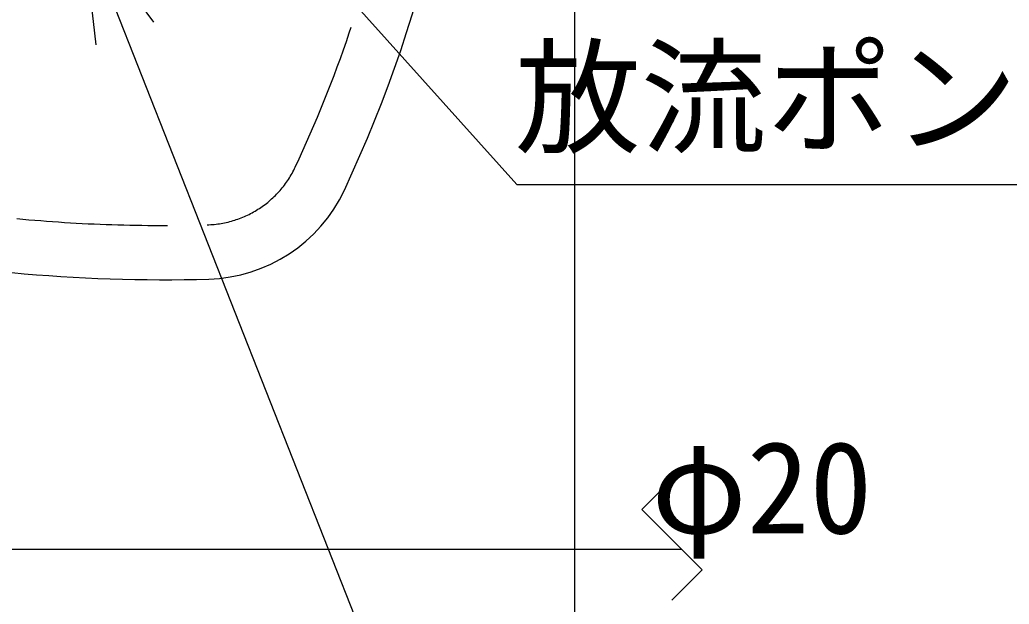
# Model space of a CAD drawing. Units: millimetres, scale not verified. Extents: x -14850 to 14850, y -10500 to 10500.
# Drawn here: x -6073 to -5088, y 562 to 1144 of the extents above; entities that cross this region are included whole.
import ezdxf
from ezdxf.enums import TextEntityAlignment as Align

# ---------------------------------------------------------------- set-up
doc = ezdxf.new("R2010")
doc.units = ezdxf.units.MM
doc.header["$LTSCALE"] = 50
doc.linetypes.add('DASHED3', pattern=[4, 3, -1])
for name, color, linetype, lineweight in [('0-0_空気管', 3, 'Continuous', 25), ('0-3_製作', 5, 'Continuous', 25), ('0-5_07', 7, 'Continuous', 25)]:
    doc.layers.add(name, color=color, linetype=linetype, lineweight=lineweight)
doc.styles.add('ＭＳ ゴシック', font='')
doc.styles.get('ＭＳ ゴシック').set_extended_font_data('MS Gothic')

msp = doc.modelspace()

# ---------------------------------------------------------------- linework, layer by layer
at = {"layer": '0-0_空気管'}
msp.add_line((-6010.89, 1238.03), (-5674.72, 385.11), dxfattribs=at)
msp.add_lwpolyline([(-5939.49, 1141.58), (-6010.89, 1238.03), (-5997.28, 1118.81)], dxfattribs=at)
for centre, radius, start, end in [((-6975.89, 1549.11), 1354, 334.88078, 25.1192), ((-5889.38, 1039.71), 154, 271.64621, 334.88078), ((-5930.89, 2484.11), 1599, 264.6158, 271.64621)]:
    msp.add_arc(centre, radius, start, end, dxfattribs=at)
at = {"layer": '0-0_空気管', "linetype": 'DASHED3'}
for centre, radius, start, end in [((-6975.89, 1549.11), 1300, 334.88078, 25.1192), ((-5889.38, 1039.71), 100, 271.64621, 334.88078), ((-5930.89, 2484.11), 1545, 264.6158, 271.64621)]:
    msp.add_arc(centre, radius, start, end, dxfattribs=at)
at = {"layer": '0-3_製作', "color": 2}
msp.add_line((-5520.89, 2749.11), (-5520.89, 349.11), dxfattribs=at)
at = {"layer": '0-3_製作', "color": 3}
for q in [(-5917.6, 1357.89), (-4968.47, 979.85)]:
    msp.add_line((-5578.28, 979.85), q, dxfattribs=at)
at = {"layer": '0-5_07'}
for p, q in [((-5453.99, 656.24), (-5423.99, 686.24)), ((-5393.99, 596.24), (-5453.99, 656.24)), ((-5423.99, 566.24), (-5393.99, 596.24))]:
    msp.add_line(p, q, dxfattribs=at)
at = {"layer": '0-5_07', "color": 6}
msp.add_line((-5414.21, 616.46), (-6924.39, 616.46), dxfattribs=at)

# ---------------------------------------------------------------- texts
at = {"layer": '0-3_製作', "color": 4, "style": 'ＭＳ ゴシック'}
msp.add_text('\u3000放流ポンプ', height=91.79, dxfattribs=at).set_placement((-5705.37, 993.19), align=Align.BOTTOM_LEFT)
at = {"layer": '0-5_07', "color": 4, "style": 'ＭＳ ゴシック'}
msp.add_text('φ20', height=91.79, dxfattribs=at).set_placement((-5444.39, 604.97), align=Align.BOTTOM_LEFT)

doc.saveas('drawing.dxf')
